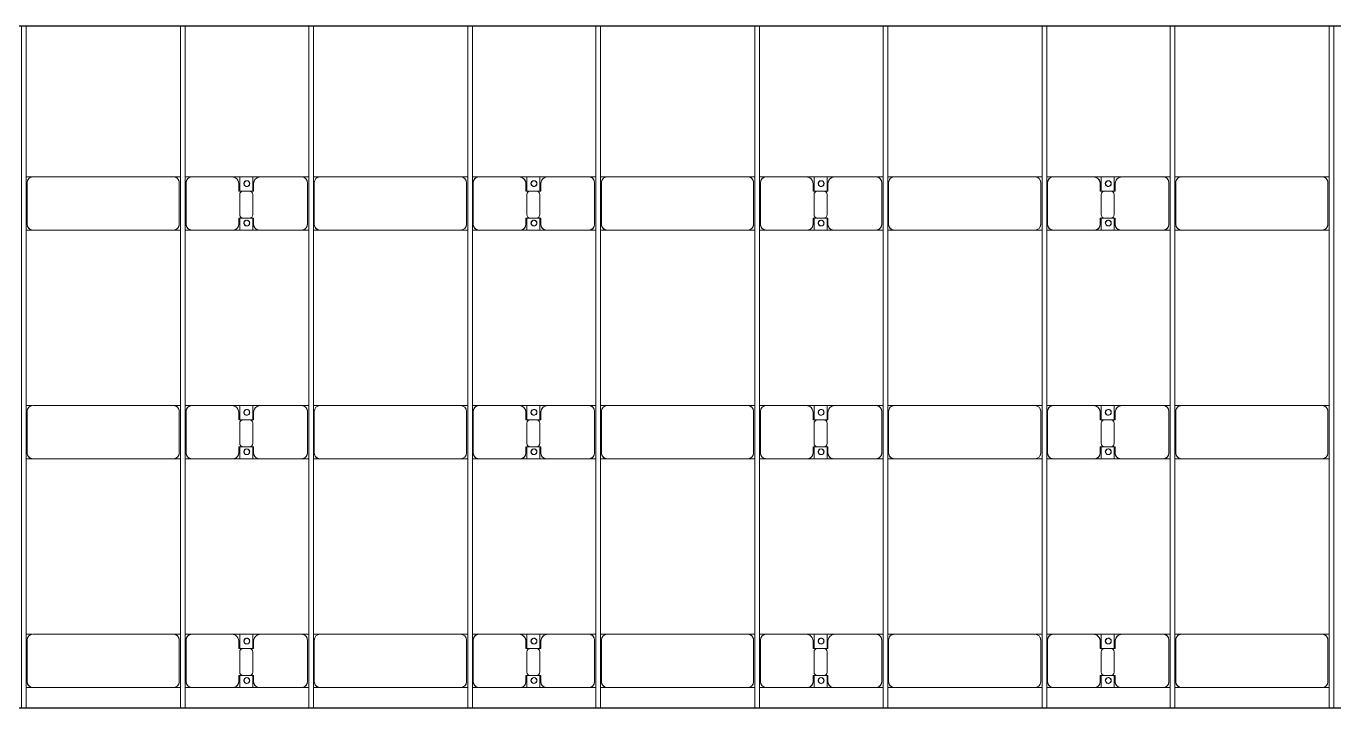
# Model space of a CAD drawing. Header units: millimetres. Extents: x -533732 to -130507, y -117886 to -23954.
# Drawn here: x -506610 to -495180, y -100546 to -94585 of the extents above; entities that cross this region are included whole.
import ezdxf

# ---------------------------------------------------------------- set-up
doc = ezdxf.new("R2010")
doc.units = ezdxf.units.MM
doc.layers.add('A-GENM', color=13, linetype='Continuous', lineweight=9)
doc.layers.add('S-BEAM', color=12, linetype='Continuous', lineweight=9)

# ---------------------------------------------------------------- blocks, each defined once
blk = doc.blocks.new('Dầm C52 - Hộp 40x60-V106-BỐ TRÍ KHUNG KẾT CẤU BÈ PIN 06')
at = {"layer": 'S-BEAM', "color": 3, "lineweight": 25}
blk.add_line((-637, -20), (-145891, -20), dxfattribs=at)
blk = doc.blocks.new('Dầm C52 - Hộp 40x60-19452-BỐ TRÍ KHUNG KẾT CẤU BÈ PIN 06')
at = {"layer": 'S-BEAM', "color": 3, "lineweight": 25}
blk.add_line((-110033, 20), (110033, 20), dxfattribs=at)
blk = doc.blocks.new('Dai phao do pin - DẢI PHAO ĐỠ PIN-V138-BỐ TRÍ KHUNG KẾT CẤU BÈ PIN 06')
at = {"layer": 'A-GENM', "color": 7}
for p, q in [((39479, 223), (39540, 223)), ((39479, 223), (39540, 223)), ((39490, 173), (39490, -192)), ((40770, 223), (39540, 223)), ((40770, 223), (40829, 223)), ((40770, 223), (40829, 223)), ((40820, -192), (40820, 173)), ((40869, 223), (40930, 223)), ((40869, 223), (40930, 223)), ((40880, 173), (40880, -192)), ((41300, 223), (40930, 223)), ((41300, 223), (41472, 223)), ((41472, 223), (41300, 223)), ((41350, 118), (41350, 173)), ((41442, 118), (41350, 118)), ((41358, 223), (41530, 223)), ((41358, 116), (41358, 223)), ((41530, 223), (41358, 223)), ((41480, 118), (41388, 118)), ((41472, 223), (41472, 116)), ((41480, 173), (41480, 118)), ((41890, 223), (41530, 223)), ((41890, 223), (41949, 223)), ((41890, 223), (41949, 223)), ((41940, -192), (41940, 173)), ((41989, 223), (42050, 223)), ((41989, 223), (42050, 223)), ((42000, 173), (42000, -192)), ((43280, 223), (42050, 223)), ((43280, 223), (43339, 223)), ((43280, 223), (43339, 223)), ((43330, -192), (43330, 173)), ((43379, 223), (43440, 223)), ((43379, 223), (43440, 223)), ((43390, 173), (43390, -192)), ((43810, 223), (43440, 223)), ((43810, 223), (43982, 223)), ((43982, 223), (43810, 223)), ((43860, 118), (43860, 173)), ((43952, 118), (43860, 118)), ((43868, 223), (44040, 223)), ((43868, 116), (43868, 223)), ((44040, 223), (43868, 223)), ((43990, 118), (43898, 118)), ((43982, 223), (43982, 116)), ((43990, 173), (43990, 118)), ((44400, 223), (44040, 223)), ((44400, 223), (44459, 223)), ((44400, 223), (44459, 223)), ((44450, -192), (44450, 173)), ((44499, 223), (44560, 223)), ((44499, 223), (44560, 223)), ((44510, 173), (44510, -192)), ((45790, 223), (44560, 223)), ((45790, 223), (45849, 223)), ((45790, 223), (45849, 223)), ((45840, -192), (45840, 173)), ((45889, 223), (45950, 223)), ((45889, 223), (45950, 223)), ((45900, 173), (45900, -192)), ((46320, 223), (45950, 223)), ((46320, 223), (46492, 223)), ((46492, 223), (46320, 223)), ((46370, 118), (46370, 173)), ((46462, 118), (46370, 118)), ((46378, 223), (46550, 223)), ((46378, 116), (46378, 223)), ((46550, 223), (46378, 223)), ((46500, 118), (46408, 118)), ((46492, 223), (46492, 116)), ((46500, 173), (46500, 118)), ((46910, 223), (46550, 223)), ((46910, 223), (46969, 223)), ((46910, 223), (46969, 223)), ((46960, -192), (46960, 173)), ((47009, 223), (47070, 223)), ((47009, 223), (47070, 223)), ((47020, 173), (47020, -192)), ((48300, 223), (47070, 223)), ((48300, 223), (48359, 223)), ((48300, 223), (48359, 223)), ((48350, -192), (48350, 173)), ((48399, 223), (48460, 223)), ((48399, 223), (48460, 223)), ((48410, 173), (48410, -192)), ((48830, 223), (48460, 223)), ((48830, 223), (49002, 223)), ((48995, 223), (48830, 223)), ((48880, 118), (48880, 173)), ((48972, 118), (48880, 118)), ((48888, 223), (49060, 223)), ((48888, 116), (48888, 223)), ((49060, 223), (48888, 223)), ((49010, 118), (48918, 118)), ((49002, 223), (49002, 116)), ((49010, 173), (49010, 118)), ((49420, 223), (49060, 223)), ((49420, 223), (49479, 223)), ((49420, 223), (49479, 223)), ((49470, -192), (49470, 173)), ((49519, 223), (49580, 223)), ((49519, 223), (49580, 223)), ((49530, 173), (49530, -192)), ((50810, 223), (49580, 223)), ((50810, 223), (50869, 223)), ((50810, 223), (50869, 223)), ((50860, -192), (50860, 173)), ((41358, 88), (41358, -88)), ((41472, -88), (41472, 88)), ((43868, 88), (43868, -88)), ((43982, -88), (43982, 88)), ((46378, 88), (46378, -88)), ((46492, -88), (46492, 88)), ((48888, 88), (48888, -88)), ((49002, -88), (49002, 88)), ((41350, -182), (41350, -118)), ((41350, -118), (41442, -118)), ((41358, -242), (41358, -116)), ((41388, -118), (41480, -118)), ((41472, -116), (41472, -242)), ((41480, -118), (41480, -182)), ((43860, -182), (43860, -118)), ((43860, -118), (43952, -118)), ((43868, -242), (43868, -116)), ((43898, -118), (43990, -118)), ((43982, -116), (43982, -242)), ((43990, -118), (43990, -182)), ((46370, -182), (46370, -118)), ((46370, -118), (46462, -118)), ((46378, -242), (46378, -116)), ((46408, -118), (46500, -118)), ((46492, -116), (46492, -242)), ((46500, -118), (46500, -182)), ((48880, -182), (48880, -118)), ((48880, -118), (48972, -118)), ((48888, -242), (48888, -116)), ((48918, -118), (49010, -118)), ((49002, -116), (49002, -242)), ((49010, -118), (49010, -182)), ((39540, -242), (39479, -242)), ((39540, -242), (39479, -242)), ((39540, -242), (40770, -242)), ((40829, -242), (40770, -242)), ((40829, -242), (40770, -242)), ((40930, -242), (40869, -242)), ((40930, -242), (40869, -242)), ((40930, -242), (41290, -242)), ((41472, -242), (41290, -242)), ((41290, -242), (41472, -242)), ((41540, -242), (41358, -242)), ((41358, -242), (41540, -242)), ((41540, -242), (41890, -242)), ((41949, -242), (41890, -242)), ((41949, -242), (41890, -242)), ((42050, -242), (41989, -242)), ((42050, -242), (41989, -242)), ((42050, -242), (43280, -242)), ((43339, -242), (43280, -242)), ((43339, -242), (43280, -242)), ((43440, -242), (43379, -242)), ((43440, -242), (43379, -242)), ((43440, -242), (43800, -242)), ((43982, -242), (43800, -242)), ((43800, -242), (43982, -242)), ((44050, -242), (43868, -242)), ((43868, -242), (44050, -242)), ((44050, -242), (44400, -242)), ((44459, -242), (44400, -242)), ((44459, -242), (44400, -242)), ((44560, -242), (44499, -242)), ((44560, -242), (44499, -242)), ((44560, -242), (45790, -242)), ((45849, -242), (45790, -242)), ((45849, -242), (45790, -242)), ((45950, -242), (45889, -242)), ((45950, -242), (45889, -242)), ((45950, -242), (46310, -242)), ((46492, -242), (46310, -242)), ((46310, -242), (46492, -242)), ((46560, -242), (46378, -242)), ((46378, -242), (46560, -242)), ((46560, -242), (46910, -242)), ((46969, -242), (46910, -242)), ((46969, -242), (46910, -242)), ((47070, -242), (47009, -242)), ((47070, -242), (47009, -242)), ((47070, -242), (48300, -242)), ((48359, -242), (48300, -242)), ((48359, -242), (48300, -242)), ((48460, -242), (48399, -242)), ((48460, -242), (48399, -242)), ((48460, -242), (48820, -242)), ((49002, -242), (48820, -242)), ((48820, -242), (48995, -242)), ((49070, -242), (48888, -242)), ((48888, -242), (49070, -242)), ((49070, -242), (49420, -242)), ((49479, -242), (49420, -242)), ((49479, -242), (49420, -242)), ((49580, -242), (49519, -242)), ((49580, -242), (49519, -242)), ((49580, -242), (50810, -242)), ((50869, -242), (50810, -242)), ((50869, -242), (50810, -242))]:
    blk.add_line(p, q, dxfattribs=at)
for centre, radius, start, end in [((39540, 173), 50, 90, 180), ((39540, 173), 50, 150, 180), ((39540, 173), 50, 90, 120), ((40770, 173), 50, 0, 90), ((40770, 173), 50, 15, 90), ((40930, 173), 50, 90, 180), ((40930, 173), 50, 105, 180), ((41300, 173), 50, 360, 90), ((41300, 173), 50, 360, 75), ((41388, 88), 30, 90, 180), ((41409, 162), 25, 0, 180), ((41409, 162), 25, 0, 165), ((41409, 162), 25, 180, 0), ((41409, 162), 25, 195, 255), ((41411, 162), 25, 360, 180), ((41411, 162), 25, 90, 180), ((41411, 162), 25, 180, 360), ((41411, 162), 25, 180, 255), ((41409, 162), 25, 285, 0), ((41411, 162), 25, 15, 75), ((41411, 162), 25, 285, 345), ((41442, 88), 30, 0, 90), ((41530, 173), 50, 90, 180), ((41530, 173), 50, 105, 180), ((41890, 173), 50, 360, 90), ((41890, 173), 50, 360, 75), ((42050, 173), 50, 90, 180), ((42050, 173), 50, 150, 180), ((42050, 173), 50, 90, 120), ((43280, 173), 50, 360, 90), ((43280, 173), 50, 15, 90), ((43440, 173), 50, 90, 180), ((43440, 173), 50, 105, 180), ((43810, 173), 50, 360, 90), ((43810, 173), 50, 360, 75), ((43898, 88), 30, 90, 180), ((43919, 162), 25, 360, 180), ((43919, 162), 25, 0, 165), ((43919, 162), 25, 180, 0), ((43919, 162), 25, 195, 255), ((43921, 162), 25, 0, 180), ((43921, 162), 25, 90, 180), ((43921, 162), 25, 180, 0), ((43921, 162), 25, 180, 255), ((43919, 162), 25, 285, 0), ((43921, 162), 25, 15, 75), ((43921, 162), 25, 285, 345), ((43952, 88), 30, 0, 90), ((44040, 173), 50, 90, 180), ((44040, 173), 50, 105, 180), ((44400, 173), 50, 360, 90), ((44400, 173), 50, 360, 75), ((44560, 173), 50, 90, 180), ((44560, 173), 50, 150, 180), ((44560, 173), 50, 90, 120), ((45790, 173), 50, 360, 90), ((45790, 173), 50, 15, 90), ((45950, 173), 50, 90, 180), ((45950, 173), 50, 105, 180), ((46320, 173), 50, 0, 90), ((46320, 173), 50, 0, 75), ((46408, 88), 30, 90, 180), ((46429, 162), 25, 360, 180), ((46429, 162), 25, 360, 165), ((46429, 162), 25, 180, 360), ((46429, 162), 25, 195, 255), ((46431, 162), 25, 0, 180), ((46431, 162), 25, 90, 180), ((46431, 162), 25, 180, 0), ((46431, 162), 25, 180, 255), ((46429, 162), 25, 285, 360), ((46431, 162), 25, 15, 75), ((46431, 162), 25, 285, 345), ((46462, 88), 30, 0, 90), ((46550, 173), 50, 90, 180), ((46550, 173), 50, 105, 180), ((46910, 173), 50, 360, 90), ((46910, 173), 50, 360, 75), ((47070, 173), 50, 90, 180), ((47070, 173), 50, 150, 180), ((47070, 173), 50, 90, 120), ((48300, 173), 50, 360, 90), ((48300, 173), 50, 15, 90), ((48460, 173), 50, 90, 180), ((48460, 173), 50, 105, 180), ((48830, 173), 50, 0, 90), ((48830, 173), 50, 0, 75), ((48918, 88), 30, 90, 180), ((48939, 162), 25, 360, 180), ((48939, 162), 25, 360, 165), ((48939, 162), 25, 180, 360), ((48939, 162), 25, 195, 255), ((48941, 162), 25, 0, 180), ((48941, 162), 25, 90, 180), ((48941, 162), 25, 180, 0), ((48941, 162), 25, 180, 255), ((48939, 162), 25, 285, 360), ((48941, 162), 25, 15, 75), ((48941, 162), 25, 285, 345), ((48972, 88), 30, 0, 90), ((49060, 173), 50, 90, 180), ((49060, 173), 50, 105, 180), ((49420, 173), 50, 360, 90), ((49420, 173), 50, 360, 75), ((49580, 173), 50, 90, 180), ((49580, 173), 50, 150, 180), ((49580, 173), 50, 90, 120), ((50810, 173), 50, 0, 90), ((50810, 173), 50, 15, 90), ((41388, -88), 30, 180, 270), ((41442, -88), 30, 270, 0), ((43898, -88), 30, 180, 270), ((43952, -88), 30, 270, 0), ((46408, -88), 30, 180, 270), ((46462, -88), 30, 270, 0), ((48918, -88), 30, 180, 270), ((48972, -88), 30, 270, 360), ((39540, -192), 50, 180, 270), ((39540, -192), 50, 180, 210), ((39540, -192), 50, 225, 255), ((40770, -192), 50, 270, 0), ((40770, -192), 50, 330, 345), ((40930, -192), 50, 180, 270), ((40930, -192), 50, 180, 255), ((41290, -182), 60, 270, 0), ((41290, -182), 60, 300, 0), ((41409, -183), 25, 0, 180), ((41409, -183), 25, 180, 0), ((41409, -183), 25, 195, 0), ((41411, -183), 25, 0, 180), ((41411, -183), 25, 60, 180), ((41411, -183), 25, 180, 0), ((41411, -183), 25, 180, 270), ((41409, -183), 25, 0, 150), ((41411, -183), 25, 285, 345), ((41411, -183), 25, 15, 30), ((41540, -182), 60, 180, 270), ((41540, -182), 60, 180, 240), ((41890, -192), 50, 270, 0), ((41890, -192), 50, 285, 0), ((42050, -192), 50, 180, 270), ((42050, -192), 50, 180, 210), ((42050, -192), 50, 225, 255), ((43280, -192), 50, 270, 0), ((43280, -192), 50, 330, 345), ((43440, -192), 50, 180, 270), ((43440, -192), 50, 180, 255), ((43800, -182), 60, 270, 360), ((43800, -182), 60, 300, 360), ((43919, -183), 25, 360, 180), ((43919, -183), 25, 180, 0), ((43919, -183), 25, 195, 0), ((43921, -183), 25, 0, 180), ((43921, -183), 25, 60, 180), ((43921, -183), 25, 180, 0), ((43921, -183), 25, 180, 270), ((43919, -183), 25, 0, 150), ((43921, -183), 25, 285, 345), ((43921, -183), 25, 15, 30), ((44050, -182), 60, 180, 270), ((44050, -182), 60, 180, 240), ((44400, -192), 50, 270, 360), ((44400, -192), 50, 285, 360), ((44560, -192), 50, 180, 270), ((44560, -192), 50, 180, 210), ((44560, -192), 50, 225, 255), ((45790, -192), 50, 270, 360), ((45790, -192), 50, 330, 345), ((45950, -192), 50, 180, 270), ((45950, -192), 50, 180, 255), ((46310, -182), 60, 270, 0), ((46310, -182), 60, 300, 0), ((46429, -183), 25, 0, 180), ((46429, -183), 25, 180, 0), ((46429, -183), 25, 195, 0), ((46431, -183), 25, 0, 180), ((46431, -183), 25, 60, 180), ((46431, -183), 25, 180, 0), ((46431, -183), 25, 180, 270), ((46429, -183), 25, 0, 150), ((46431, -183), 25, 285, 345), ((46431, -183), 25, 15, 30), ((46560, -182), 60, 180, 270), ((46560, -182), 60, 180, 240), ((46910, -192), 50, 270, 0), ((46910, -192), 50, 285, 0), ((47070, -192), 50, 180, 270), ((47070, -192), 50, 180, 210), ((47070, -192), 50, 225, 255), ((48300, -192), 50, 270, 360), ((48300, -192), 50, 330, 345), ((48460, -192), 50, 180, 270), ((48460, -192), 50, 180, 255), ((48820, -182), 60, 270, 360), ((48820, -182), 60, 300, 360), ((48939, -183), 25, 360, 180), ((48939, -183), 25, 180, 360), ((48939, -183), 25, 195, 360), ((48941, -183), 25, 0, 180), ((48941, -183), 25, 60, 180), ((48941, -183), 25, 180, 0), ((48941, -183), 25, 180, 270), ((48939, -183), 25, 0, 150), ((48941, -183), 25, 285, 345), ((48941, -183), 25, 15, 30), ((49070, -182), 60, 180, 270), ((49070, -182), 60, 180, 240), ((49420, -192), 50, 270, 0), ((49420, -192), 50, 285, 0), ((49580, -192), 50, 180, 270), ((49580, -192), 50, 180, 210), ((49580, -192), 50, 225, 255), ((50810, -192), 50, 270, 360), ((50810, -192), 50, 330, 345), ((40770, -192), 50, 270, 300), ((43280, -192), 50, 270, 300), ((45790, -192), 50, 270, 300), ((48300, -192), 50, 270, 300), ((50810, -192), 50, 270, 300)]:
    blk.add_arc(centre, radius, start, end, dxfattribs=at)
blk = doc.blocks.new('Dai phao do pin - DẢI PHAO ĐỠ PIN-V139-BỐ TRÍ KHUNG KẾT CẤU BÈ PIN 06')
at = {"layer": 'A-GENM', "color": 7}
for p, q in [((39479, 223), (39540, 223)), ((39479, 223), (39540, 223)), ((39490, 173), (39490, -192)), ((40770, 223), (39540, 223)), ((40770, 223), (40829, 223)), ((40770, 223), (40829, 223)), ((40820, -192), (40820, 173)), ((40869, 223), (40930, 223)), ((40869, 223), (40930, 223)), ((40880, 173), (40880, -192)), ((41300, 223), (40930, 223)), ((41300, 223), (41472, 223)), ((41472, 223), (41300, 223)), ((41350, 118), (41350, 173)), ((41442, 118), (41350, 118)), ((41358, 223), (41530, 223)), ((41358, 116), (41358, 223)), ((41530, 223), (41358, 223)), ((41480, 118), (41388, 118)), ((41472, 223), (41472, 116)), ((41480, 173), (41480, 118)), ((41890, 223), (41530, 223)), ((41890, 223), (41949, 223)), ((41890, 223), (41949, 223)), ((41940, -192), (41940, 173)), ((41989, 223), (42050, 223)), ((41989, 223), (42050, 223)), ((42000, 173), (42000, -192)), ((43280, 223), (42050, 223)), ((43280, 223), (43339, 223)), ((43280, 223), (43339, 223)), ((43330, -192), (43330, 173)), ((43379, 223), (43440, 223)), ((43379, 223), (43440, 223)), ((43390, 173), (43390, -192)), ((43810, 223), (43440, 223)), ((43810, 223), (43982, 223)), ((43982, 223), (43810, 223)), ((43860, 118), (43860, 173)), ((43952, 118), (43860, 118)), ((43868, 223), (44040, 223)), ((43868, 116), (43868, 223)), ((44040, 223), (43868, 223)), ((43990, 118), (43898, 118)), ((43982, 223), (43982, 116)), ((43990, 173), (43990, 118)), ((44400, 223), (44040, 223)), ((44400, 223), (44459, 223)), ((44400, 223), (44459, 223)), ((44450, -192), (44450, 173)), ((44499, 223), (44560, 223)), ((44499, 223), (44560, 223)), ((44510, 173), (44510, -192)), ((45790, 223), (44560, 223)), ((45790, 223), (45849, 223)), ((45790, 223), (45849, 223)), ((45840, -192), (45840, 173)), ((45889, 223), (45950, 223)), ((45889, 223), (45950, 223)), ((45900, 173), (45900, -192)), ((46320, 223), (45950, 223)), ((46320, 223), (46492, 223)), ((46492, 223), (46320, 223)), ((46370, 118), (46370, 173)), ((46462, 118), (46370, 118)), ((46378, 223), (46550, 223)), ((46378, 116), (46378, 223)), ((46550, 223), (46378, 223)), ((46500, 118), (46408, 118)), ((46492, 223), (46492, 116)), ((46500, 173), (46500, 118)), ((46910, 223), (46550, 223)), ((46910, 223), (46969, 223)), ((46910, 223), (46969, 223)), ((46960, -192), (46960, 173)), ((47009, 223), (47070, 223)), ((47009, 223), (47070, 223)), ((47020, 173), (47020, -192)), ((48300, 223), (47070, 223)), ((48300, 223), (48359, 223)), ((48300, 223), (48359, 223)), ((48350, -192), (48350, 173)), ((48399, 223), (48460, 223)), ((48399, 223), (48460, 223)), ((48410, 173), (48410, -192)), ((48830, 223), (48460, 223)), ((48830, 223), (49002, 223)), ((48995, 223), (48830, 223)), ((48880, 118), (48880, 173)), ((48972, 118), (48880, 118)), ((48888, 223), (49060, 223)), ((48888, 116), (48888, 223)), ((49060, 223), (48888, 223)), ((49010, 118), (48918, 118)), ((49002, 223), (49002, 116)), ((49010, 173), (49010, 118)), ((49420, 223), (49060, 223)), ((49420, 223), (49479, 223)), ((49420, 223), (49479, 223)), ((49470, -192), (49470, 173)), ((49519, 223), (49580, 223)), ((49519, 223), (49580, 223)), ((49530, 173), (49530, -192)), ((50810, 223), (49580, 223)), ((50810, 223), (50869, 223)), ((50819, 223), (50869, 223)), ((50860, -192), (50860, 173)), ((41358, 88), (41358, -88)), ((41472, -88), (41472, 88)), ((43868, 88), (43868, -88)), ((43982, -88), (43982, 88)), ((46378, 88), (46378, -88)), ((46492, -88), (46492, 88)), ((48888, 88), (48888, -88)), ((49002, -88), (49002, 88)), ((41350, -182), (41350, -118)), ((41350, -118), (41442, -118)), ((41358, -242), (41358, -116)), ((41388, -118), (41480, -118)), ((41472, -116), (41472, -242)), ((41480, -118), (41480, -182)), ((43860, -182), (43860, -118)), ((43860, -118), (43952, -118)), ((43868, -242), (43868, -116)), ((43898, -118), (43990, -118)), ((43982, -116), (43982, -242)), ((43990, -118), (43990, -182)), ((46370, -182), (46370, -118)), ((46370, -118), (46462, -118)), ((46378, -242), (46378, -116)), ((46408, -118), (46500, -118)), ((46492, -116), (46492, -242)), ((46500, -118), (46500, -182)), ((48880, -182), (48880, -118)), ((48880, -118), (48972, -118)), ((48888, -242), (48888, -116)), ((48918, -118), (49010, -118)), ((49002, -116), (49002, -242)), ((49010, -118), (49010, -182)), ((39540, -242), (39479, -242)), ((39540, -242), (39479, -242)), ((39540, -242), (40770, -242)), ((40829, -242), (40770, -242)), ((40829, -242), (40770, -242)), ((40930, -242), (40869, -242)), ((40930, -242), (40869, -242)), ((40930, -242), (41290, -242)), ((41472, -242), (41290, -242)), ((41290, -242), (41472, -242)), ((41540, -242), (41358, -242)), ((41358, -242), (41540, -242)), ((41540, -242), (41890, -242)), ((41949, -242), (41890, -242)), ((41949, -242), (41890, -242)), ((42050, -242), (41989, -242)), ((42050, -242), (41989, -242)), ((42050, -242), (43280, -242)), ((43339, -242), (43280, -242)), ((43339, -242), (43280, -242)), ((43440, -242), (43379, -242)), ((43440, -242), (43379, -242)), ((43440, -242), (43800, -242)), ((43982, -242), (43800, -242)), ((43800, -242), (43982, -242)), ((44050, -242), (43868, -242)), ((43868, -242), (44050, -242)), ((44050, -242), (44400, -242)), ((44459, -242), (44400, -242)), ((44459, -242), (44400, -242)), ((44560, -242), (44499, -242)), ((44560, -242), (44499, -242)), ((44560, -242), (45790, -242)), ((45849, -242), (45790, -242)), ((45849, -242), (45790, -242)), ((45950, -242), (45889, -242)), ((45950, -242), (45889, -242)), ((45950, -242), (46310, -242)), ((46492, -242), (46310, -242)), ((46310, -242), (46492, -242)), ((46560, -242), (46378, -242)), ((46378, -242), (46560, -242)), ((46560, -242), (46910, -242)), ((46969, -242), (46910, -242)), ((46969, -242), (46910, -242)), ((47070, -242), (47009, -242)), ((47070, -242), (47009, -242)), ((47070, -242), (48300, -242)), ((48359, -242), (48300, -242)), ((48359, -242), (48300, -242)), ((48460, -242), (48399, -242)), ((48460, -242), (48399, -242)), ((48460, -242), (48820, -242)), ((49002, -242), (48820, -242)), ((48820, -242), (48995, -242)), ((49070, -242), (48888, -242)), ((48888, -242), (49070, -242)), ((49070, -242), (49420, -242)), ((49479, -242), (49420, -242)), ((49479, -242), (49420, -242)), ((49580, -242), (49519, -242)), ((49580, -242), (49519, -242)), ((49580, -242), (50810, -242)), ((50869, -242), (50819, -242)), ((50869, -242), (50819, -242))]:
    blk.add_line(p, q, dxfattribs=at)
for centre, radius, start, end in [((39540, 173), 50, 90, 180), ((39540, 173), 50, 150, 180), ((39540, 173), 50, 90, 120), ((40770, 173), 50, 0, 90), ((40770, 173), 50, 15, 90), ((40930, 173), 50, 90, 180), ((40930, 173), 50, 105, 180), ((41300, 173), 50, 360, 90), ((41300, 173), 50, 360, 75), ((41388, 88), 30, 90, 180), ((41409, 162), 25, 0, 180), ((41409, 162), 25, 0, 165), ((41409, 162), 25, 180, 0), ((41409, 162), 25, 195, 255), ((41411, 162), 25, 360, 180), ((41411, 162), 25, 90, 180), ((41411, 162), 25, 180, 360), ((41411, 162), 25, 180, 255), ((41409, 162), 25, 285, 0), ((41411, 162), 25, 15, 75), ((41411, 162), 25, 285, 345), ((41442, 88), 30, 0, 90), ((41530, 173), 50, 90, 180), ((41530, 173), 50, 105, 180), ((41890, 173), 50, 360, 90), ((41890, 173), 50, 360, 75), ((42050, 173), 50, 90, 180), ((42050, 173), 50, 150, 180), ((42050, 173), 50, 90, 120), ((43280, 173), 50, 360, 90), ((43280, 173), 50, 15, 90), ((43440, 173), 50, 90, 180), ((43440, 173), 50, 105, 180), ((43810, 173), 50, 360, 90), ((43810, 173), 50, 360, 75), ((43898, 88), 30, 90, 180), ((43919, 162), 25, 360, 180), ((43919, 162), 25, 0, 165), ((43919, 162), 25, 180, 0), ((43919, 162), 25, 195, 255), ((43921, 162), 25, 0, 180), ((43921, 162), 25, 90, 180), ((43921, 162), 25, 180, 0), ((43921, 162), 25, 180, 255), ((43919, 162), 25, 285, 0), ((43921, 162), 25, 15, 75), ((43921, 162), 25, 285, 345), ((43952, 88), 30, 0, 90), ((44040, 173), 50, 90, 180), ((44040, 173), 50, 105, 180), ((44400, 173), 50, 360, 90), ((44400, 173), 50, 360, 75), ((44560, 173), 50, 90, 180), ((44560, 173), 50, 150, 180), ((44560, 173), 50, 90, 120), ((45790, 173), 50, 360, 90), ((45790, 173), 50, 15, 90), ((45950, 173), 50, 90, 180), ((45950, 173), 50, 105, 180), ((46320, 173), 50, 0, 90), ((46320, 173), 50, 0, 75), ((46408, 88), 30, 90, 180), ((46429, 162), 25, 360, 180), ((46429, 162), 25, 360, 165), ((46429, 162), 25, 180, 360), ((46429, 162), 25, 195, 255), ((46431, 162), 25, 0, 180), ((46431, 162), 25, 90, 180), ((46431, 162), 25, 180, 0), ((46431, 162), 25, 180, 255), ((46429, 162), 25, 285, 360), ((46431, 162), 25, 15, 75), ((46431, 162), 25, 285, 345), ((46462, 88), 30, 0, 90), ((46550, 173), 50, 90, 180), ((46550, 173), 50, 105, 180), ((46910, 173), 50, 360, 90), ((46910, 173), 50, 360, 75), ((47070, 173), 50, 90, 180), ((47070, 173), 50, 150, 180), ((47070, 173), 50, 90, 120), ((48300, 173), 50, 360, 90), ((48300, 173), 50, 15, 90), ((48460, 173), 50, 90, 180), ((48460, 173), 50, 105, 180), ((48830, 173), 50, 0, 90), ((48830, 173), 50, 0, 75), ((48918, 88), 30, 90, 180), ((48939, 162), 25, 360, 180), ((48939, 162), 25, 360, 165), ((48939, 162), 25, 180, 360), ((48939, 162), 25, 195, 255), ((48941, 162), 25, 0, 180), ((48941, 162), 25, 90, 180), ((48941, 162), 25, 180, 0), ((48941, 162), 25, 180, 255), ((48939, 162), 25, 285, 360), ((48941, 162), 25, 15, 75), ((48941, 162), 25, 285, 345), ((48972, 88), 30, 0, 90), ((49060, 173), 50, 90, 180), ((49060, 173), 50, 105, 180), ((49420, 173), 50, 360, 90), ((49420, 173), 50, 360, 75), ((49580, 173), 50, 90, 180), ((49580, 173), 50, 150, 180), ((49580, 173), 50, 90, 120), ((50810, 173), 50, 0, 90), ((50810, 173), 50, 15, 90), ((41388, -88), 30, 180, 270), ((41442, -88), 30, 270, 0), ((43898, -88), 30, 180, 270), ((43952, -88), 30, 270, 0), ((46408, -88), 30, 180, 270), ((46462, -88), 30, 270, 0), ((48918, -88), 30, 180, 270), ((48972, -88), 30, 270, 360), ((39540, -192), 50, 180, 270), ((39540, -192), 50, 180, 210), ((39540, -192), 50, 225, 255), ((40770, -192), 50, 270, 0), ((40770, -192), 50, 330, 345), ((40930, -192), 50, 180, 270), ((40930, -192), 50, 180, 255), ((41290, -182), 60, 270, 0), ((41290, -182), 60, 300, 0), ((41409, -183), 25, 0, 180), ((41409, -183), 25, 180, 0), ((41409, -183), 25, 195, 0), ((41411, -183), 25, 0, 180), ((41411, -183), 25, 60, 180), ((41411, -183), 25, 180, 0), ((41411, -183), 25, 180, 270), ((41409, -183), 25, 0, 150), ((41411, -183), 25, 285, 345), ((41411, -183), 25, 15, 30), ((41540, -182), 60, 180, 270), ((41540, -182), 60, 180, 240), ((41890, -192), 50, 270, 0), ((41890, -192), 50, 285, 0), ((42050, -192), 50, 180, 270), ((42050, -192), 50, 180, 210), ((42050, -192), 50, 225, 255), ((43280, -192), 50, 270, 0), ((43280, -192), 50, 330, 345), ((43440, -192), 50, 180, 270), ((43440, -192), 50, 180, 255), ((43800, -182), 60, 270, 360), ((43800, -182), 60, 300, 360), ((43919, -183), 25, 360, 180), ((43919, -183), 25, 180, 0), ((43919, -183), 25, 195, 0), ((43921, -183), 25, 0, 180), ((43921, -183), 25, 60, 180), ((43921, -183), 25, 180, 0), ((43921, -183), 25, 180, 270), ((43919, -183), 25, 0, 150), ((43921, -183), 25, 285, 345), ((43921, -183), 25, 15, 30), ((44050, -182), 60, 180, 270), ((44050, -182), 60, 180, 240), ((44400, -192), 50, 270, 360), ((44400, -192), 50, 285, 360), ((44560, -192), 50, 180, 270), ((44560, -192), 50, 180, 210), ((44560, -192), 50, 225, 255), ((45790, -192), 50, 270, 360), ((45790, -192), 50, 330, 345), ((45950, -192), 50, 180, 270), ((45950, -192), 50, 180, 255), ((46310, -182), 60, 270, 0), ((46310, -182), 60, 300, 0), ((46429, -183), 25, 0, 180), ((46429, -183), 25, 180, 0), ((46429, -183), 25, 195, 0), ((46431, -183), 25, 0, 180), ((46431, -183), 25, 60, 180), ((46431, -183), 25, 180, 0), ((46431, -183), 25, 180, 270), ((46429, -183), 25, 0, 150), ((46431, -183), 25, 285, 345), ((46431, -183), 25, 15, 30), ((46560, -182), 60, 180, 270), ((46560, -182), 60, 180, 240), ((46910, -192), 50, 270, 0), ((46910, -192), 50, 285, 0), ((47070, -192), 50, 180, 270), ((47070, -192), 50, 180, 210), ((47070, -192), 50, 225, 255), ((48300, -192), 50, 270, 360), ((48300, -192), 50, 330, 345), ((48460, -192), 50, 180, 270), ((48460, -192), 50, 180, 255), ((48820, -182), 60, 270, 360), ((48820, -182), 60, 300, 360), ((48939, -183), 25, 360, 180), ((48939, -183), 25, 180, 360), ((48939, -183), 25, 195, 360), ((48941, -183), 25, 0, 180), ((48941, -183), 25, 60, 180), ((48941, -183), 25, 180, 0), ((48941, -183), 25, 180, 270), ((48939, -183), 25, 0, 150), ((48941, -183), 25, 285, 345), ((48941, -183), 25, 15, 30), ((49070, -182), 60, 180, 270), ((49070, -182), 60, 180, 240), ((49420, -192), 50, 270, 0), ((49420, -192), 50, 285, 0), ((49580, -192), 50, 180, 270), ((49580, -192), 50, 180, 210), ((49580, -192), 50, 225, 255), ((50810, -192), 50, 270, 360), ((50810, -192), 50, 330, 345), ((40770, -192), 50, 270, 300), ((43280, -192), 50, 270, 300), ((45790, -192), 50, 270, 300), ((48300, -192), 50, 270, 300), ((50810, -192), 50, 285, 300)]:
    blk.add_arc(centre, radius, start, end, dxfattribs=at)
blk = doc.blocks.new('Dai phao do pin - DẢI PHAO ĐỠ PIN-V140-BỐ TRÍ KHUNG KẾT CẤU BÈ PIN 06')
at = {"layer": 'A-GENM', "color": 7}
for p, q in [((39479, 223), (39540, 223)), ((39479, 223), (39540, 223)), ((39490, 173), (39490, -192)), ((40770, 223), (39540, 223)), ((40770, 223), (40829, 223)), ((40770, 223), (40829, 223)), ((40820, -192), (40820, 173)), ((40869, 223), (40930, 223)), ((40869, 223), (40930, 223)), ((40880, 173), (40880, -192)), ((41300, 223), (40930, 223)), ((41300, 223), (41472, 223)), ((41472, 223), (41300, 223)), ((41350, 118), (41350, 173)), ((41442, 118), (41350, 118)), ((41358, 223), (41530, 223)), ((41358, 116), (41358, 223)), ((41530, 223), (41358, 223)), ((41480, 118), (41388, 118)), ((41472, 223), (41472, 116)), ((41480, 173), (41480, 118)), ((41890, 223), (41530, 223)), ((41890, 223), (41949, 223)), ((41890, 223), (41949, 223)), ((41940, -192), (41940, 173)), ((41989, 223), (42050, 223)), ((41989, 223), (42050, 223)), ((42000, 173), (42000, -192)), ((43280, 223), (42050, 223)), ((43280, 223), (43339, 223)), ((43280, 223), (43339, 223)), ((43330, -192), (43330, 173)), ((43379, 223), (43440, 223)), ((43379, 223), (43440, 223)), ((43390, 173), (43390, -192)), ((43810, 223), (43440, 223)), ((43810, 223), (43982, 223)), ((43982, 223), (43810, 223)), ((43860, 118), (43860, 173)), ((43952, 118), (43860, 118)), ((43868, 223), (44040, 223)), ((43868, 116), (43868, 223)), ((44040, 223), (43868, 223)), ((43990, 118), (43898, 118)), ((43982, 223), (43982, 116)), ((43990, 173), (43990, 118)), ((44400, 223), (44040, 223)), ((44400, 223), (44459, 223)), ((44400, 223), (44459, 223)), ((44450, -192), (44450, 173)), ((44499, 223), (44560, 223)), ((44499, 223), (44560, 223)), ((44510, 173), (44510, -192)), ((45790, 223), (44560, 223)), ((45790, 223), (45849, 223)), ((45790, 223), (45849, 223)), ((45840, -192), (45840, 173)), ((45889, 223), (45950, 223)), ((45889, 223), (45950, 223)), ((45900, 173), (45900, -192)), ((46320, 223), (45950, 223)), ((46320, 223), (46492, 223)), ((46492, 223), (46320, 223)), ((46370, 118), (46370, 173)), ((46462, 118), (46370, 118)), ((46378, 223), (46550, 223)), ((46378, 116), (46378, 223)), ((46550, 223), (46378, 223)), ((46500, 118), (46408, 118)), ((46492, 223), (46492, 116)), ((46500, 173), (46500, 118)), ((46910, 223), (46550, 223)), ((46910, 223), (46969, 223)), ((46910, 223), (46969, 223)), ((46960, -192), (46960, 173)), ((47009, 223), (47070, 223)), ((47009, 223), (47070, 223)), ((47020, 173), (47020, -192)), ((48300, 223), (47070, 223)), ((48300, 223), (48359, 223)), ((48300, 223), (48359, 223)), ((48350, -192), (48350, 173)), ((48399, 223), (48460, 223)), ((48399, 223), (48460, 223)), ((48410, 173), (48410, -192)), ((48830, 223), (48460, 223)), ((48830, 223), (49002, 223)), ((48995, 223), (48830, 223)), ((48880, 118), (48880, 173)), ((48972, 118), (48880, 118)), ((48888, 223), (49060, 223)), ((48888, 116), (48888, 223)), ((49060, 223), (48888, 223)), ((49010, 118), (48918, 118)), ((49002, 223), (49002, 116)), ((49010, 173), (49010, 118)), ((49420, 223), (49060, 223)), ((49420, 223), (49479, 223)), ((49420, 223), (49479, 223)), ((49470, -192), (49470, 173)), ((49519, 223), (49580, 223)), ((49519, 223), (49580, 223)), ((49530, 173), (49530, -192)), ((50810, 223), (49580, 223)), ((50810, 223), (50869, 223)), ((50810, 223), (50869, 223)), ((50860, -192), (50860, 173)), ((41358, 88), (41358, -88)), ((41472, -88), (41472, 88)), ((43868, 88), (43868, -88)), ((43982, -88), (43982, 88)), ((46378, 88), (46378, -88)), ((46492, -88), (46492, 88)), ((48888, 88), (48888, -88)), ((49002, -88), (49002, 88)), ((41350, -182), (41350, -118)), ((41350, -118), (41442, -118)), ((41358, -242), (41358, -116)), ((41388, -118), (41480, -118)), ((41472, -116), (41472, -242)), ((41480, -118), (41480, -182)), ((43860, -182), (43860, -118)), ((43860, -118), (43952, -118)), ((43868, -242), (43868, -116)), ((43898, -118), (43990, -118)), ((43982, -116), (43982, -242)), ((43990, -118), (43990, -182)), ((46370, -182), (46370, -118)), ((46370, -118), (46462, -118)), ((46378, -242), (46378, -116)), ((46408, -118), (46500, -118)), ((46492, -116), (46492, -242)), ((46500, -118), (46500, -182)), ((48880, -182), (48880, -118)), ((48880, -118), (48972, -118)), ((48888, -242), (48888, -116)), ((48918, -118), (49010, -118)), ((49002, -116), (49002, -242)), ((49010, -118), (49010, -182)), ((39540, -242), (39479, -242)), ((39540, -242), (39479, -242)), ((39540, -242), (40770, -242)), ((40829, -242), (40770, -242)), ((40829, -242), (40770, -242)), ((40930, -242), (40869, -242)), ((40930, -242), (40869, -242)), ((40930, -242), (41290, -242)), ((41472, -242), (41290, -242)), ((41290, -242), (41472, -242)), ((41540, -242), (41358, -242)), ((41358, -242), (41540, -242)), ((41540, -242), (41890, -242)), ((41949, -242), (41890, -242)), ((41949, -242), (41890, -242)), ((42050, -242), (41989, -242)), ((42050, -242), (41989, -242)), ((42050, -242), (43280, -242)), ((43339, -242), (43280, -242)), ((43339, -242), (43280, -242)), ((43440, -242), (43379, -242)), ((43440, -242), (43379, -242)), ((43440, -242), (43800, -242)), ((43982, -242), (43800, -242)), ((43800, -242), (43982, -242)), ((44050, -242), (43868, -242)), ((43868, -242), (44050, -242)), ((44050, -242), (44400, -242)), ((44459, -242), (44400, -242)), ((44459, -242), (44400, -242)), ((44560, -242), (44499, -242)), ((44560, -242), (44499, -242)), ((44560, -242), (45790, -242)), ((45849, -242), (45790, -242)), ((45849, -242), (45790, -242)), ((45950, -242), (45889, -242)), ((45950, -242), (45889, -242)), ((45950, -242), (46310, -242)), ((46492, -242), (46310, -242)), ((46310, -242), (46492, -242)), ((46560, -242), (46378, -242)), ((46378, -242), (46560, -242)), ((46560, -242), (46910, -242)), ((46969, -242), (46910, -242)), ((46969, -242), (46910, -242)), ((47070, -242), (47009, -242)), ((47070, -242), (47009, -242)), ((47070, -242), (48300, -242)), ((48359, -242), (48300, -242)), ((48359, -242), (48300, -242)), ((48460, -242), (48399, -242)), ((48460, -242), (48399, -242)), ((48460, -242), (48820, -242)), ((49002, -242), (48820, -242)), ((48820, -242), (48995, -242)), ((49070, -242), (48888, -242)), ((48888, -242), (49070, -242)), ((49070, -242), (49420, -242)), ((49479, -242), (49420, -242)), ((49479, -242), (49420, -242)), ((49580, -242), (49519, -242)), ((49580, -242), (49519, -242)), ((49580, -242), (50810, -242)), ((50869, -242), (50819, -242)), ((50869, -242), (50819, -242))]:
    blk.add_line(p, q, dxfattribs=at)
for centre, radius, start, end in [((39540, 173), 50, 90, 180), ((39540, 173), 50, 150, 180), ((39540, 173), 50, 90, 120), ((40770, 173), 50, 0, 90), ((40770, 173), 50, 15, 90), ((40930, 173), 50, 90, 180), ((40930, 173), 50, 105, 180), ((41300, 173), 50, 360, 90), ((41300, 173), 50, 360, 75), ((41388, 88), 30, 90, 180), ((41409, 162), 25, 0, 180), ((41409, 162), 25, 0, 165), ((41409, 162), 25, 180, 0), ((41409, 162), 25, 195, 255), ((41411, 162), 25, 360, 180), ((41411, 162), 25, 90, 180), ((41411, 162), 25, 180, 360), ((41411, 162), 25, 180, 255), ((41409, 162), 25, 285, 0), ((41411, 162), 25, 15, 75), ((41411, 162), 25, 285, 345), ((41442, 88), 30, 0, 90), ((41530, 173), 50, 90, 180), ((41530, 173), 50, 105, 180), ((41890, 173), 50, 360, 90), ((41890, 173), 50, 360, 75), ((42050, 173), 50, 90, 180), ((42050, 173), 50, 150, 180), ((42050, 173), 50, 90, 120), ((43280, 173), 50, 360, 90), ((43280, 173), 50, 15, 90), ((43440, 173), 50, 90, 180), ((43440, 173), 50, 105, 180), ((43810, 173), 50, 360, 90), ((43810, 173), 50, 360, 75), ((43898, 88), 30, 90, 180), ((43919, 162), 25, 360, 180), ((43919, 162), 25, 0, 165), ((43919, 162), 25, 180, 0), ((43919, 162), 25, 195, 255), ((43921, 162), 25, 0, 180), ((43921, 162), 25, 90, 180), ((43921, 162), 25, 180, 0), ((43921, 162), 25, 180, 255), ((43919, 162), 25, 285, 0), ((43921, 162), 25, 15, 75), ((43921, 162), 25, 285, 345), ((43952, 88), 30, 0, 90), ((44040, 173), 50, 90, 180), ((44040, 173), 50, 105, 180), ((44400, 173), 50, 360, 90), ((44400, 173), 50, 360, 75), ((44560, 173), 50, 90, 180), ((44560, 173), 50, 150, 180), ((44560, 173), 50, 90, 120), ((45790, 173), 50, 360, 90), ((45790, 173), 50, 15, 90), ((45950, 173), 50, 90, 180), ((45950, 173), 50, 105, 180), ((46320, 173), 50, 0, 90), ((46320, 173), 50, 0, 75), ((46408, 88), 30, 90, 180), ((46429, 162), 25, 360, 180), ((46429, 162), 25, 360, 165), ((46429, 162), 25, 180, 360), ((46429, 162), 25, 195, 255), ((46431, 162), 25, 0, 180), ((46431, 162), 25, 90, 180), ((46431, 162), 25, 180, 0), ((46431, 162), 25, 180, 255), ((46429, 162), 25, 285, 360), ((46431, 162), 25, 15, 75), ((46431, 162), 25, 285, 345), ((46462, 88), 30, 0, 90), ((46550, 173), 50, 90, 180), ((46550, 173), 50, 105, 180), ((46910, 173), 50, 360, 90), ((46910, 173), 50, 360, 75), ((47070, 173), 50, 90, 180), ((47070, 173), 50, 150, 180), ((47070, 173), 50, 90, 120), ((48300, 173), 50, 360, 90), ((48300, 173), 50, 15, 90), ((48460, 173), 50, 90, 180), ((48460, 173), 50, 105, 180), ((48830, 173), 50, 0, 90), ((48830, 173), 50, 0, 75), ((48918, 88), 30, 90, 180), ((48939, 162), 25, 360, 180), ((48939, 162), 25, 360, 165), ((48939, 162), 25, 180, 360), ((48939, 162), 25, 195, 255), ((48941, 162), 25, 0, 180), ((48941, 162), 25, 90, 180), ((48941, 162), 25, 180, 0), ((48941, 162), 25, 180, 255), ((48939, 162), 25, 285, 360), ((48941, 162), 25, 15, 75), ((48941, 162), 25, 285, 345), ((48972, 88), 30, 0, 90), ((49060, 173), 50, 90, 180), ((49060, 173), 50, 105, 180), ((49420, 173), 50, 360, 90), ((49420, 173), 50, 360, 75), ((49580, 173), 50, 90, 180), ((49580, 173), 50, 150, 180), ((49580, 173), 50, 90, 120), ((50810, 173), 50, 0, 90), ((50810, 173), 50, 15, 90), ((41388, -88), 30, 180, 270), ((41442, -88), 30, 270, 0), ((43898, -88), 30, 180, 270), ((43952, -88), 30, 270, 0), ((46408, -88), 30, 180, 270), ((46462, -88), 30, 270, 0), ((48918, -88), 30, 180, 270), ((48972, -88), 30, 270, 360), ((39540, -192), 50, 180, 270), ((39540, -192), 50, 180, 210), ((39540, -192), 50, 225, 255), ((40770, -192), 50, 270, 0), ((40770, -192), 50, 330, 345), ((40930, -192), 50, 180, 270), ((40930, -192), 50, 180, 255), ((41290, -182), 60, 270, 0), ((41290, -182), 60, 300, 0), ((41409, -183), 25, 0, 180), ((41409, -183), 25, 180, 0), ((41409, -183), 25, 195, 0), ((41411, -183), 25, 0, 180), ((41411, -183), 25, 60, 180), ((41411, -183), 25, 180, 0), ((41411, -183), 25, 180, 270), ((41409, -183), 25, 0, 150), ((41411, -183), 25, 285, 345), ((41411, -183), 25, 15, 30), ((41540, -182), 60, 180, 270), ((41540, -182), 60, 180, 240), ((41890, -192), 50, 270, 0), ((41890, -192), 50, 285, 0), ((42050, -192), 50, 180, 270), ((42050, -192), 50, 180, 210), ((42050, -192), 50, 225, 255), ((43280, -192), 50, 270, 0), ((43280, -192), 50, 330, 345), ((43440, -192), 50, 180, 270), ((43440, -192), 50, 180, 255), ((43800, -182), 60, 270, 360), ((43800, -182), 60, 300, 360), ((43919, -183), 25, 360, 180), ((43919, -183), 25, 180, 0), ((43919, -183), 25, 195, 0), ((43921, -183), 25, 0, 180), ((43921, -183), 25, 60, 180), ((43921, -183), 25, 180, 0), ((43921, -183), 25, 180, 270), ((43919, -183), 25, 0, 150), ((43921, -183), 25, 285, 345), ((43921, -183), 25, 15, 30), ((44050, -182), 60, 180, 270), ((44050, -182), 60, 180, 240), ((44400, -192), 50, 270, 360), ((44400, -192), 50, 285, 360), ((44560, -192), 50, 180, 270), ((44560, -192), 50, 180, 210), ((44560, -192), 50, 225, 255), ((45790, -192), 50, 270, 360), ((45790, -192), 50, 330, 345), ((45950, -192), 50, 180, 270), ((45950, -192), 50, 180, 255), ((46310, -182), 60, 270, 0), ((46310, -182), 60, 300, 0), ((46429, -183), 25, 0, 180), ((46429, -183), 25, 180, 0), ((46429, -183), 25, 195, 0), ((46431, -183), 25, 0, 180), ((46431, -183), 25, 60, 180), ((46431, -183), 25, 180, 0), ((46431, -183), 25, 180, 270), ((46429, -183), 25, 0, 150), ((46431, -183), 25, 285, 345), ((46431, -183), 25, 15, 30), ((46560, -182), 60, 180, 270), ((46560, -182), 60, 180, 240), ((46910, -192), 50, 270, 0), ((46910, -192), 50, 285, 0), ((47070, -192), 50, 180, 270), ((47070, -192), 50, 180, 210), ((47070, -192), 50, 225, 255), ((48300, -192), 50, 270, 360), ((48300, -192), 50, 330, 345), ((48460, -192), 50, 180, 270), ((48460, -192), 50, 180, 255), ((48820, -182), 60, 270, 360), ((48820, -182), 60, 300, 360), ((48939, -183), 25, 360, 180), ((48939, -183), 25, 180, 360), ((48939, -183), 25, 195, 360), ((48941, -183), 25, 0, 180), ((48941, -183), 25, 60, 180), ((48941, -183), 25, 180, 0), ((48941, -183), 25, 180, 270), ((48939, -183), 25, 0, 150), ((48941, -183), 25, 285, 345), ((48941, -183), 25, 15, 30), ((49070, -182), 60, 180, 270), ((49070, -182), 60, 180, 240), ((49420, -192), 50, 270, 0), ((49420, -192), 50, 285, 0), ((49580, -192), 50, 180, 270), ((49580, -192), 50, 180, 210), ((49580, -192), 50, 225, 255), ((50810, -192), 50, 270, 360), ((50810, -192), 50, 330, 345), ((40770, -192), 50, 270, 300), ((43280, -192), 50, 270, 300), ((45790, -192), 50, 270, 300), ((48300, -192), 50, 270, 300), ((50810, -192), 50, 285, 300)]:
    blk.add_arc(centre, radius, start, end, dxfattribs=at)
blk = doc.blocks.new('Dầm C52 - Dầm C52-19796-BỐ TRÍ KHUNG KẾT CẤU BÈ PIN 06')
at = {"layer": 'S-BEAM', "color": 1}
for p, q in [((-29413, 20), (-23453, 20)), ((-23453, -20), (-29413, -20))]:
    blk.add_line(p, q, dxfattribs=at)
blk = doc.blocks.new('HOBANMONG_BEPIN 6_rvt-1-BỐ TRÍ KHUNG KẾT CẤU BÈ PIN 06')
at = {"layer": 'A-GENM', "color": 3, "lineweight": 25, "rotation": 179.9997586099391}
for name, p in [('Dai phao do pin - DẢI PHAO ĐỠ PIN-V138-BỐ TRÍ KHUNG KẾT CẤU BÈ PIN 06', (-455742, -96145)), ('Dai phao do pin - DẢI PHAO ĐỠ PIN-V139-BỐ TRÍ KHUNG KẾT CẤU BÈ PIN 06', (-455742, -98145)), ('Dai phao do pin - DẢI PHAO ĐỠ PIN-V140-BỐ TRÍ KHUNG KẾT CẤU BÈ PIN 06', (-455742, -100145))]:
    blk.add_blockref(name, p, dxfattribs=at)
at = {"layer": 'S-BEAM', "color": 3, "lineweight": 25}
for name, p, rotation in [('Dầm C52 - Dầm C52-19796-BỐ TRÍ KHUNG KẾT CẤU BÈ PIN 06', (-506630, -71132), 89.99975860989407), ('Dầm C52 - Dầm C52-19796-BỐ TRÍ KHUNG KẾT CẤU BÈ PIN 06', (-505240, -71132), 89.99975860989407), ('Dầm C52 - Dầm C52-19796-BỐ TRÍ KHUNG KẾT CẤU BÈ PIN 06', (-504120, -71132), 89.99975860989407), ('Dầm C52 - Dầm C52-19796-BỐ TRÍ KHUNG KẾT CẤU BÈ PIN 06', (-502730, -71132), 89.99975860989407), ('Dầm C52 - Dầm C52-19796-BỐ TRÍ KHUNG KẾT CẤU BÈ PIN 06', (-501610, -71132), 89.99975860989407), ('Dầm C52 - Dầm C52-19796-BỐ TRÍ KHUNG KẾT CẤU BÈ PIN 06', (-500220, -71132), 89.99975860989407), ('Dầm C52 - Dầm C52-19796-BỐ TRÍ KHUNG KẾT CẤU BÈ PIN 06', (-499100, -71132), 89.99975860989407), ('Dầm C52 - Dầm C52-19796-BỐ TRÍ KHUNG KẾT CẤU BÈ PIN 06', (-497710, -71132), 89.99975860989407), ('Dầm C52 - Dầm C52-19796-BỐ TRÍ KHUNG KẾT CẤU BÈ PIN 06', (-496590, -71132), 89.99975860989407), ('Dầm C52 - Dầm C52-19796-BỐ TRÍ KHUNG KẾT CẤU BÈ PIN 06', (-495200, -71132), 89.99975860989407), ('Dầm C52 - Hộp 40x60-V106-BỐ TRÍ KHUNG KẾT CẤU BÈ PIN 06', (-380340, -94566), 359.9997586099392), ('Dầm C52 - Hộp 40x60-19452-BỐ TRÍ KHUNG KẾT CẤU BÈ PIN 06', (-416198, -100565), 359.9997586099392)]:
    blk.add_blockref(name, p, dxfattribs=dict(at, rotation=rotation))

msp = doc.modelspace()

# ---------------------------------------------------------------- block references
at = {"lineweight": 5}
msp.add_blockref('HOBANMONG_BEPIN 6_rvt-1-BỐ TRÍ KHUNG KẾT CẤU BÈ PIN 06', (0, 0), dxfattribs=at)

doc.saveas('drawing.dxf')
